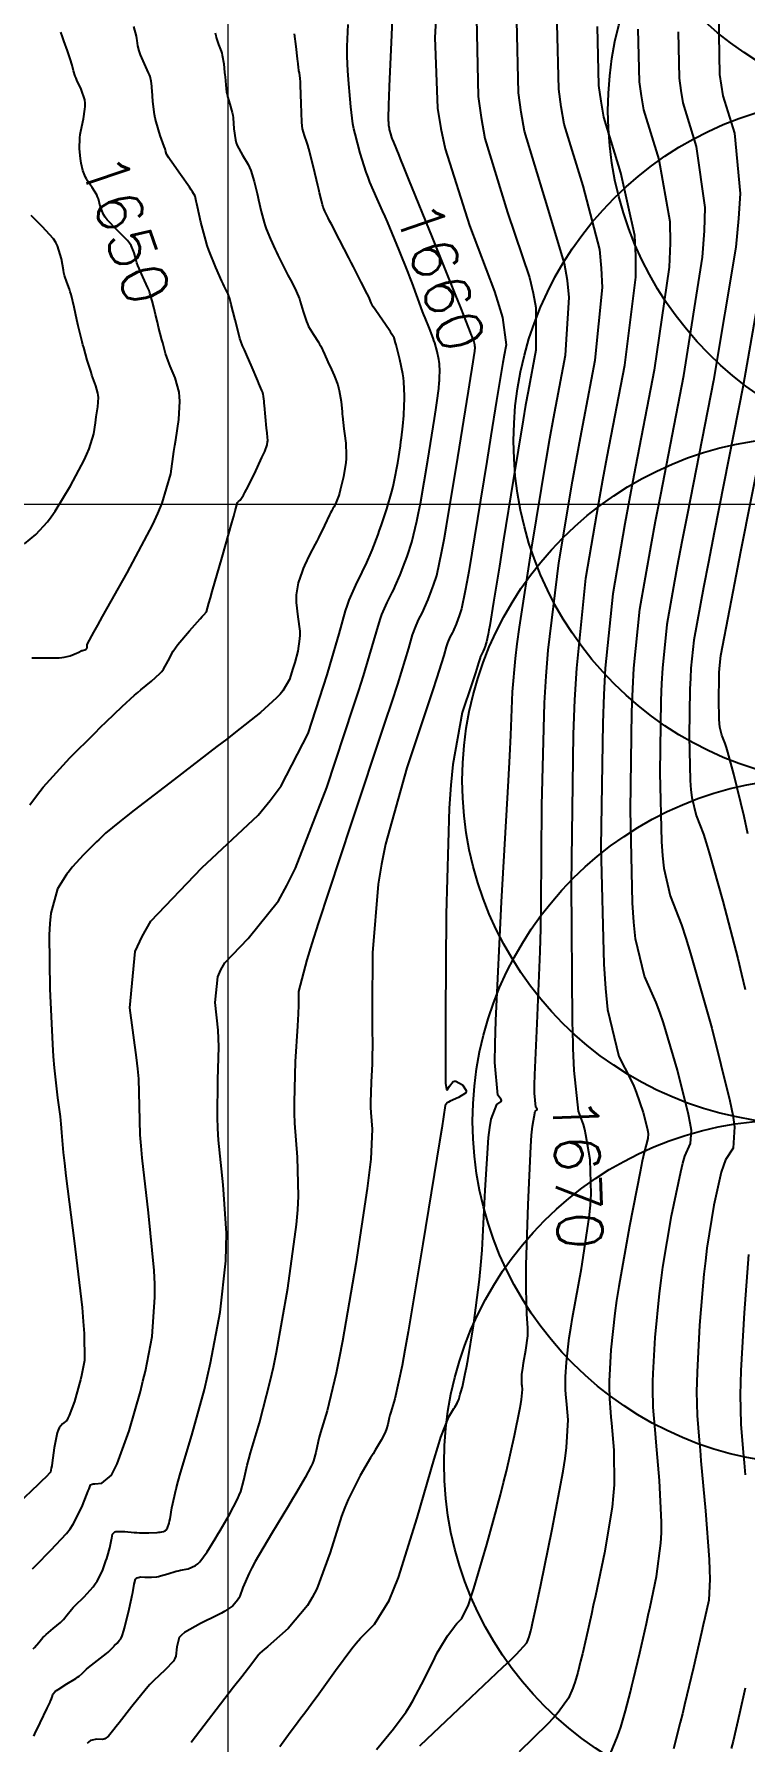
# Model space of a CAD drawing. Header units: metres. Extents: x 837117 to 838477, y 1189012 to 1191015.
# Drawn here: x 837660.1 to 837720.1, y 1189309.4 to 1189453.6 of the extents above; entities that cross this region are included whole.
import ezdxf

# ---------------------------------------------------------------- set-up
doc = ezdxf.new("R2010")
doc.units = ezdxf.units.M
doc.header["$LTSCALE"] = 0.3
for name, color, linetype in [('CIRCULOS', 60, 'Continuous'), ('COTAS 10', 1, 'Continuous'), ('COTAS INT', 252, 'Continuous')]:
    doc.layers.add(name, color=color, linetype=linetype)
doc.layers.add('COORD', color=7, linetype='Continuous', lineweight=20)
doc.styles.get("Standard").update_dxf_attribs({"font": 'simplex.shx'})

msp = doc.modelspace()

# ---------------------------------------------------------------- linework, layer by layer
at = {"layer": 'CIRCULOS'}
for centre in [(837736.287, 1189476.06), (837737.58, 1189447.088), (837729.608, 1189419.206), (837725.281, 1189390.53), (837726.152, 1189361.771), (837723.733, 1189332.872)]:
    msp.add_circle(centre, 29, dxfattribs=at)
at = {"layer": 'COORD'}
for p, q in [((837676.514, 1189013.872), (837676.514, 1191013.872)), ((837476.514, 1189413.872), (838476.514, 1189413.872))]:
    msp.add_line(p, q, dxfattribs=at)
at = {"layer": 'COTAS 10'}
for points, elevation in [([(837660.09, 1189309.843), (837660.18, 1189310.037), (837660.616, 1189310.956), (837661.218, 1189312.208), (837661.38, 1189312.545), (837661.454, 1189312.705), (837661.475, 1189312.752), (837661.496, 1189312.8), (837661.573, 1189312.983), (837661.64, 1189313.16), (837661.654, 1189313.205), (837661.668, 1189313.248), (837661.702, 1189313.388), (837661.898, 1189313.598), (837662.013, 1189313.684), (837662.154, 1189313.783), (837662.884, 1189314.243), (837663.629, 1189314.708), (837663.78, 1189314.81), (837663.906, 1189314.9), (837664.162, 1189315.128), (837664.421, 1189315.388), (837664.549, 1189315.498), (837664.703, 1189315.625), (837665.461, 1189316.223), (837666.212, 1189316.81), (837666.361, 1189316.931), (837666.485, 1189317.034), (837666.717, 1189317.255), (837666.818, 1189317.384), (837666.859, 1189317.429), (837666.905, 1189317.478), (837667.117, 1189317.688), (837667.336, 1189317.927), (837667.386, 1189317.994), (837667.431, 1189318.061), (837667.557, 1189318.307), (837667.694, 1189318.764), (837667.747, 1189318.964), (837667.807, 1189319.197), (837668.076, 1189320.302), (837668.339, 1189321.463), (837668.395, 1189321.73), (837668.445, 1189321.974), (837668.562, 1189322.659), (837668.688, 1189323.078), (837668.743, 1189323.155), (837668.806, 1189323.214), (837669.105, 1189323.285), (837669.465, 1189323.255), (837669.566, 1189323.25), (837669.667, 1189323.246), (837670.04, 1189323.246), (837670.479, 1189323.298), (837670.623, 1189323.328), (837670.776, 1189323.364), (837671.41, 1189323.55), (837672.096, 1189323.751), (837672.282, 1189323.797), (837672.466, 1189323.839), (837673.118, 1189323.955), (837673.756, 1189324.23), (837673.932, 1189324.372), (837674.108, 1189324.542), (837674.742, 1189325.395), (837675.412, 1189326.509), (837675.611, 1189326.844), (837675.816, 1189327.191), (837676.605, 1189328.54), (837677.296, 1189329.854), (837677.439, 1189330.179), (837677.561, 1189330.488), (837677.826, 1189331.46), (837678.105, 1189332.724), (837678.237, 1189333.216), (837678.391, 1189333.769), (837679.143, 1189336.281), (837680.062, 1189339.8), (837680.322, 1189340.989), (837680.584, 1189342.271), (837681.551, 1189347.676), (837682.273, 1189353.029), (837682.381, 1189354.279), (837682.45, 1189355.428), (837682.364, 1189358.737), (837682.129, 1189361.587), (837682.103, 1189362.447), (837682.093, 1189363.338), (837682.201, 1189366.808), (837682.375, 1189369.777), (837682.408, 1189370.35), (837682.434, 1189370.816), (837682.474, 1189371.602), (837682.472, 1189371.824), (837682.473, 1189371.934), (837682.473, 1189372.066), (837682.477, 1189372.719), (837683.161, 1189375.378), (837683.59, 1189376.774), (837684.124, 1189378.457), (837686.917, 1189386.916), (837689.772, 1189395.467), (837690.344, 1189397.207), (837690.822, 1189398.674), (837691.762, 1189401.707), (837692.084, 1189402.838), (837692.174, 1189403.107), (837692.263, 1189403.356), (837692.585, 1189404.094), (837692.903, 1189404.731), (837692.99, 1189404.917), (837693.077, 1189405.107), (837693.384, 1189405.824), (837693.682, 1189406.587), (837693.762, 1189406.805), (837693.841, 1189407.027), (837694.117, 1189407.853), (837694.554, 1189409.895), (837694.734, 1189410.883), (837694.939, 1189412.054), (837695.895, 1189417.809), (837696.799, 1189423.417), (837696.972, 1189424.495), (837697.112, 1189425.368), (837697.34, 1189426.806), (837697.347, 1189426.91), (837697.349, 1189426.941), (837697.351, 1189426.974), (837697.354, 1189427.101), (837697.349, 1189427.237), (837697.345, 1189427.275), (837697.339, 1189427.313), (837697.311, 1189427.453), (837697.269, 1189427.6), (837697.254, 1189427.642), (837697.239, 1189427.686), (837697.174, 1189427.852), (837697.1, 1189428.037), (837697.078, 1189428.093), (837697.056, 1189428.15), (837696.974, 1189428.373), (837696.429, 1189429.746), (837696.115, 1189430.529), (837695.73, 1189431.485), (837693.753, 1189436.393), (837691.77, 1189441.303), (837691.382, 1189442.261), (837691.063, 1189443.045), (837690.943, 1189443.338), (837690.493, 1189444.428), (837690.382, 1189444.687), (837690.352, 1189444.764), (837690.324, 1189444.841), (837690.228, 1189445.137), (837690.15, 1189445.434), (837690.133, 1189445.513), (837690.118, 1189445.589), (837690.084, 1189445.852), (837690.064, 1189446.092), (837690.059, 1189446.153), (837690.054, 1189446.213), (837690.038, 1189446.412), (837690.075, 1189447.611), (837690.103, 1189448.301), (837690.139, 1189449.146), (837690.334, 1189453.494), (837690.526, 1189457.944)], 1660), ([(837659.93, 1189400.9), (837660.17, 1189400.897), (837661.209, 1189400.883), (837662.222, 1189400.901), (837662.446, 1189400.917), (837662.644, 1189400.938), (837663.157, 1189401.055), (837663.482, 1189401.196), (837663.563, 1189401.233), (837663.641, 1189401.268), (837663.888, 1189401.386), (837664.099, 1189401.483), (837664.154, 1189401.505), (837664.207, 1189401.525), (837664.386, 1189401.58), (837664.52, 1189401.638), (837664.544, 1189401.66), (837664.563, 1189401.685), (837664.587, 1189401.795), (837664.585, 1189401.918), (837664.588, 1189401.951), (837664.592, 1189401.983), (837664.62, 1189402.091), (837665.158, 1189403.073), (837665.484, 1189403.656), (837665.887, 1189404.372), (837667.983, 1189408.082), (837670.125, 1189412.152), (837670.558, 1189413.096), (837670.922, 1189413.961), (837671.654, 1189416.423), (837671.926, 1189418.31), (837671.999, 1189418.812), (837672.071, 1189419.306), (837672.321, 1189421.014), (837672.422, 1189422.558), (837672.4, 1189422.948), (837672.356, 1189423.321), (837672.016, 1189424.535), (837671.6, 1189425.526), (837671.508, 1189425.76), (837671.426, 1189425.975), (837671.214, 1189426.605), (837671.036, 1189427.257), (837670.975, 1189427.486), (837670.909, 1189427.736), (837670.631, 1189428.814), (837670.523, 1189429.247), (837670.359, 1189429.898), (837670.297, 1189430.151), (837670.241, 1189430.384), (837670.087, 1189431.056), (837669.897, 1189431.695), (837669.817, 1189431.907), (837669.726, 1189432.134), (837669.301, 1189433.08), (837668.885, 1189434.025), (837668.799, 1189434.252), (837668.727, 1189434.463), (837668.575, 1189435.097), (837668.316, 1189435.713), (837668.176, 1189435.913), (837668.007, 1189436.124), (837667.151, 1189436.993), (837666.291, 1189437.884), (837666.119, 1189438.109), (837665.976, 1189438.326), (837665.701, 1189439.033), (837665.543, 1189439.668), (837665.475, 1189439.839), (837665.396, 1189440.008), (837665.022, 1189440.602), (837664.631, 1189441.175), (837664.541, 1189441.332), (837664.46, 1189441.488), (837664.232, 1189442.043), (837664.084, 1189442.658), (837664.052, 1189442.853), (837664.024, 1189443.057), (837663.956, 1189443.881), (837663.98, 1189444.811), (837664.01, 1189445.083), (837664.05, 1189445.361), (837664.279, 1189446.415), (837664.398, 1189447.233), (837664.431, 1189447.464), (837664.422, 1189447.739), (837664.391, 1189448.007), (837664.096, 1189448.916), (837663.729, 1189449.681), (837663.652, 1189449.857), (837663.586, 1189450.017), (837663.44, 1189450.469), (837663.315, 1189450.942), (837663.262, 1189451.116), (837663.202, 1189451.31), (837662.92, 1189452.164), (837662.635, 1189452.997), (837662.573, 1189453.177), (837662.518, 1189453.335), (837662.38, 1189453.723)], 1650), ([(837692.682, 1189309.028), (837693.297, 1189309.609), (837696.498, 1189312.612), (837699.716, 1189315.654), (837700.341, 1189316.258), (837700.85, 1189316.76), (837701.73, 1189317.713), (837701.846, 1189317.993), (837701.874, 1189318.07), (837701.9, 1189318.146), (837701.983, 1189318.422), (837702.062, 1189318.736), (837702.087, 1189318.838), (837702.113, 1189318.945), (837702.218, 1189319.386), (837702.54, 1189320.893), (837702.704, 1189321.673), (837702.9, 1189322.61), (837703.875, 1189327.305), (837704.802, 1189332.203), (837704.968, 1189333.268), (837705.093, 1189334.207), (837705.217, 1189336.546), (837705.102, 1189337.85), (837705.076, 1189338.137), (837705.054, 1189338.391), (837704.998, 1189339.039), (837704.985, 1189339.668), (837704.991, 1189339.91), (837705, 1189340.181), (837705.067, 1189341.405), (837705.317, 1189343.48), (837705.443, 1189344.288), (837705.593, 1189345.197), (837706.337, 1189349.324), (837707, 1189353.643), (837707.099, 1189354.675), (837707.16, 1189355.636), (837707.076, 1189358.513), (837706.726, 1189360.609), (837706.621, 1189361.077), (837706.511, 1189361.497), (837706.083, 1189362.61), (837705.717, 1189366.039), (837705.647, 1189367.919), (837705.638, 1189368.31), (837705.59, 1189370.203), (837705.496, 1189381.813), (837705.679, 1189394.436), (837705.797, 1189397.358), (837705.943, 1189400.032), (837706.713, 1189407.62), (837707.799, 1189414.008), (837708.145, 1189415.925), (837708.511, 1189417.907), (837709.993, 1189425.602), (837710.924, 1189433.032), (837710.941, 1189434.848), (837710.855, 1189436.558), (837709.676, 1189441.859), (837708.243, 1189446.562), (837707.997, 1189447.895), (837707.816, 1189449.241), (837707.706, 1189454.212)], 1670), ([(837720.403, 1189386.021), (837720.079, 1189387.497), (837719.226, 1189391.081), (837718.699, 1189392.935), (837718.581, 1189393.32), (837718.476, 1189393.648), (837718.194, 1189394.368), (837718.032, 1189395.051), (837718.001, 1189395.356), (837717.975, 1189395.711), (837717.935, 1189397.411), (837717.961, 1189399.208), (837717.978, 1189399.624), (837717.999, 1189400.005), (837718.108, 1189401.085), (837718.866, 1189405.033), (837719.295, 1189407.222), (837719.819, 1189409.886), (837722.506, 1189423.463)], 1680)]:
    msp.add_lwpolyline(points, dxfattribs=dict(at, elevation=elevation))
at = {"layer": 'COTAS INT'}
for points, elevation in [([(837694.252, 1189458.193), (837693.95, 1189453.291), (837694.181, 1189447.316), (837694.455, 1189445.605), (837694.819, 1189443.87), (837696.895, 1189437.399), (837698.992, 1189431.818), (837699.371, 1189430.644), (837699.662, 1189429.631), (837699.982, 1189427.313), (837699.798, 1189426.324), (837699.791, 1189426.288), (837699.704, 1189425.824), (837699.618, 1189425.334), (837699.528, 1189424.809), (837699.168, 1189422.63), (837698.687, 1189419.639), (837698.338, 1189417.475), (837697.56, 1189412.651), (837696.823, 1189408.191), (837696.667, 1189407.293), (837696.533, 1189406.541), (837696.222, 1189405.044), (837696.045, 1189404.513), (837695.994, 1189404.371), (837695.942, 1189404.23), (837695.751, 1189403.74), (837695.554, 1189403.279), (837695.498, 1189403.158), (837695.442, 1189403.039), (837695.238, 1189402.629), (837695.031, 1189402.155), (837694.974, 1189401.995), (837694.916, 1189401.823), (837694.709, 1189401.096), (837694.106, 1189399.149), (837693.799, 1189398.206), (837693.431, 1189397.089), (837691.598, 1189391.597), (837689.797, 1189385.169), (837689.45, 1189383.461), (837689.169, 1189381.784), (837688.7, 1189375.988), (837688.673, 1189371.375), (837688.67, 1189370.444), (837688.669, 1189369.664), (837688.68, 1189368.096), (837688.678, 1189367.271), (837688.669, 1189366.959), (837688.655, 1189366.611), (837688.574, 1189365.049), (837688.522, 1189363.348), (837688.526, 1189362.912), (837688.539, 1189362.49), (837688.654, 1189361.093), (837688.547, 1189358.558), (837688.419, 1189357.42), (837688.249, 1189356.092), (837687.283, 1189349.717), (837686.154, 1189343.183), (837685.882, 1189341.754), (837685.628, 1189340.49), (837684.857, 1189337.3), (837684.311, 1189335.476), (837684.199, 1189335.074), (837684.104, 1189334.717), (837683.901, 1189333.8), (837683.709, 1189333.094), (837683.62, 1189332.87), (837683.516, 1189332.634), (837683.015, 1189331.68), (837682.21, 1189330.319), (837681.915, 1189329.827), (837681.588, 1189329.284), (837680.149, 1189326.909), (837678.782, 1189324.573), (837678.501, 1189324.055), (837678.262, 1189323.594), (837677.753, 1189322.398), (837677.48, 1189321.654), (837677.39, 1189321.479), (837677.293, 1189321.317), (837676.895, 1189320.842), (837676.207, 1189320.378), (837675.929, 1189320.223), (837675.612, 1189320.056), (837674.152, 1189319.358), (837672.806, 1189318.582), (837672.561, 1189318.367), (837672.372, 1189318.151), (837672.152, 1189317.37), (837672.089, 1189316.595), (837671.998, 1189316.383), (837671.876, 1189316.173), (837671.172, 1189315.423), (837670.188, 1189314.501), (837669.889, 1189314.181), (837669.579, 1189313.834), (837668.366, 1189312.347), (837667.282, 1189310.946), (837667.053, 1189310.653), (837666.855, 1189310.402), (837666.399, 1189309.836), (837666.092, 1189309.616), (837665.988, 1189309.583), (837665.876, 1189309.562), (837665.406, 1189309.585), (837664.886, 1189309.469), (837664.744, 1189309.361), (837664.602, 1189309.219)], 1662), ([(837717.979, 1189457.779), (837717.936, 1189453.514), (837718.011, 1189450.17), (837718.132, 1189449.265), (837718.298, 1189448.368), (837719.261, 1189445.205), (837719.752, 1189440.113), (837719.619, 1189438.001), (837719.37, 1189435.584), (837717.501, 1189424.319), (837715.296, 1189413.094), (837714.835, 1189410.703), (837714.439, 1189408.623), (837713.55, 1189403.699), (837713.176, 1189400.016), (837713.105, 1189398.718), (837713.048, 1189397.299), (837712.96, 1189391.172), (837713.097, 1189385.374), (837713.183, 1189384.164), (837713.289, 1189383.125), (837713.844, 1189380.798), (837714.801, 1189378.348), (837715.161, 1189377.232), (837715.562, 1189375.926), (837717.352, 1189369.626), (837718.881, 1189363.486), (837719.117, 1189362.279), (837719.272, 1189361.287), (837719.156, 1189359.489), (837718.512, 1189358.505), (837718.334, 1189358.026), (837718.156, 1189357.459), (837717.517, 1189354.664), (837716.947, 1189351.055), (837716.812, 1189349.974), (837716.688, 1189348.857), (837716.326, 1189344.527), (837716.112, 1189340.583), (837716.082, 1189339.709), (837716.064, 1189338.93), (837716.103, 1189336.904), (837716.285, 1189334.815), (837716.357, 1189333.997), (837716.439, 1189333.073), (837716.811, 1189328.87), (837717.118, 1189324.741), (837717.159, 1189323.864), (837717.179, 1189323.103), (837717.092, 1189321.317), (837716.763, 1189319.817), (837716.631, 1189319.236), (837716.482, 1189318.583), (837715.795, 1189315.625), (837715.05, 1189312.488), (837714.865, 1189311.721), (837714.688, 1189310.999), (837714.122, 1189308.759)], 1676), ([(837697.476, 1189454.91), (837697.622, 1189448.311), (837697.862, 1189446.525), (837698.189, 1189444.756), (837700.09, 1189438.514), (837701.958, 1189433.003), (837702.263, 1189431.695), (837702.477, 1189430.481), (837702.485, 1189426.886), (837701.832, 1189423.385), (837701.629, 1189422.231), (837701.417, 1189420.997), (837700.572, 1189415.873), (837699.767, 1189410.864), (837699.408, 1189408.637), (837698.919, 1189405.603), (837698.593, 1189403.628), (837698.524, 1189403.23), (837698.464, 1189402.897), (837698.327, 1189402.234), (837698.248, 1189401.999), (837698.226, 1189401.936), (837698.203, 1189401.874), (837698.118, 1189401.656), (837698.031, 1189401.452), (837697.981, 1189401.346), (837697.891, 1189401.164), (837697.799, 1189400.955), (837697.774, 1189400.884), (837697.748, 1189400.807), (837697.657, 1189400.486), (837697.389, 1189399.623), (837697.254, 1189399.205), (837697.091, 1189398.711), (837696.279, 1189396.279), (837695.47, 1189391.881), (837695.31, 1189390.148), (837695.176, 1189388.19), (837694.924, 1189379.256), (837694.871, 1189370.743), (837694.864, 1189369.05), (837694.86, 1189367.646), (837694.871, 1189364.974), (837694.941, 1189364.455), (837694.974, 1189364.408), (837695.013, 1189364.403), (837695.204, 1189364.733), (837695.509, 1189365.116), (837695.621, 1189365.145), (837695.744, 1189365.14), (837696.287, 1189364.842), (837696.614, 1189364.362), (837696.601, 1189364.242), (837696.543, 1189364.128), (837695.96, 1189363.762), (837695.254, 1189363.457), (837695.118, 1189363.381), (837695.009, 1189363.309), (837694.831, 1189363.08), (837694.539, 1189361.166), (837694.358, 1189360.032), (837694.133, 1189358.635), (837692.957, 1189351.409), (837691.703, 1189343.966), (837691.429, 1189342.432), (837691.186, 1189341.127), (837690.571, 1189338.319), (837690.232, 1189337.183), (837690.162, 1189336.933), (837690.102, 1189336.711), (837689.976, 1189336.139), (837689.856, 1189335.7), (837689.801, 1189335.561), (837689.737, 1189335.414), (837689.424, 1189334.82), (837688.923, 1189333.972), (837688.739, 1189333.666), (837688.536, 1189333.328), (837687.64, 1189331.849), (837686.629, 1189329.825), (837686.353, 1189329.144), (837686.079, 1189328.411), (837685.106, 1189325.328), (837683.978, 1189322.261), (837683.607, 1189321.538), (837683.21, 1189320.87), (837681.565, 1189318.911), (837680.099, 1189317.617), (837679.815, 1189317.369), (837679.584, 1189317.168), (837679.189, 1189316.836), (837679.15, 1189316.813), (837679.143, 1189316.807), (837679.137, 1189316.801), (837679.131, 1189316.778), (837679.129, 1189316.755), (837679.123, 1189316.743), (837679.102, 1189316.721), (837678.207, 1189315.57), (837677.652, 1189314.852), (837676.964, 1189313.961), (837673.369, 1189309.301)], 1664), ([(837680.864, 1189308.95), (837681.739, 1189310.176), (837682.267, 1189310.883), (837682.411, 1189311.074), (837682.554, 1189311.262), (837683.062, 1189311.925), (837683.751, 1189312.851), (837684.007, 1189313.205), (837684.293, 1189313.602), (837685.562, 1189315.39), (837686.953, 1189317.246), (837687.316, 1189317.686), (837687.669, 1189318.095), (837688.861, 1189319.301), (837690.099, 1189321.282), (837690.481, 1189322.178), (837690.879, 1189323.224), (837692.459, 1189328.259), (837693.896, 1189333.228), (837694.205, 1189334.233), (837694.476, 1189335.078), (837695.131, 1189336.789), (837695.484, 1189337.372), (837695.564, 1189337.505), (837695.636, 1189337.625), (837695.834, 1189337.959), (837695.957, 1189338.193), (837695.982, 1189338.251), (837696.004, 1189338.306), (837696.051, 1189338.479), (837696.101, 1189338.704), (837696.124, 1189338.792), (837696.152, 1189338.89), (837696.286, 1189339.338), (837696.528, 1189340.444), (837696.623, 1189340.958), (837696.732, 1189341.562), (837697.226, 1189344.495), (837697.728, 1189348.393), (837697.842, 1189349.606), (837697.945, 1189350.877), (837698.223, 1189355.952), (837698.498, 1189360.378), (837698.599, 1189361.241), (837698.71, 1189361.946), (837699.201, 1189363.182), (837699.555, 1189363.431), (837699.58, 1189363.514), (837699.574, 1189363.603), (837699.29, 1189363.972), (837699.037, 1189366.721), (837699.052, 1189368.309), (837699.102, 1189370.257), (837699.588, 1189380.278), (837700.17, 1189390.521), (837700.281, 1189392.608), (837700.37, 1189394.371), (837700.511, 1189398.031), (837700.763, 1189400.84), (837700.922, 1189402.066), (837701.119, 1189403.486), (837702.155, 1189410.234), (837703.373, 1189417.598), (837703.685, 1189419.407), (837703.987, 1189421.116), (837704.987, 1189426.458), (837705.293, 1189431.332), (837705.156, 1189432.746), (837704.924, 1189434.188), (837703.285, 1189439.629), (837701.54, 1189445.358), (837701.24, 1189446.981), (837701.02, 1189448.621), (837700.886, 1189454.677)], 1666), ([(837689.023, 1189308.706), (837690.464, 1189310.445), (837691.545, 1189311.884), (837691.832, 1189312.332), (837692.114, 1189312.801), (837693.085, 1189314.675), (837693.95, 1189316.455), (837694.165, 1189316.864), (837694.369, 1189317.238), (837695.016, 1189318.29), (837695.554, 1189319.013), (837695.689, 1189319.18), (837695.819, 1189319.333), (837696.238, 1189319.764), (837696.795, 1189320.93), (837697.012, 1189321.545), (837697.256, 1189322.288), (837698.362, 1189326.027), (837699.501, 1189330.218), (837699.765, 1189331.245), (837700.007, 1189332.214), (837700.699, 1189335.232), (837701.132, 1189337.432), (837701.211, 1189337.885), (837701.274, 1189338.272), (837701.353, 1189339.105), (837701.323, 1189339.443), (837701.316, 1189339.517), (837701.31, 1189339.583), (837701.296, 1189339.751), (837701.293, 1189339.914), (837701.294, 1189339.977), (837701.296, 1189340.047), (837701.314, 1189340.364), (837701.379, 1189340.902), (837701.411, 1189341.112), (837701.45, 1189341.347), (837701.643, 1189342.417), (837701.801, 1189343.641), (837701.818, 1189343.974), (837701.823, 1189344.305), (837701.743, 1189345.479), (837701.663, 1189347.6), (837701.667, 1189348.528), (837701.684, 1189349.604), (837701.838, 1189354.721), (837702.07, 1189359.63), (837702.135, 1189360.575), (837702.201, 1189361.339), (837702.441, 1189362.603), (837702.594, 1189362.711), (837702.605, 1189362.747), (837702.603, 1189362.785), (837702.48, 1189362.945), (837702.37, 1189364.137), (837702.376, 1189364.825), (837702.398, 1189365.669), (837702.609, 1189370.013), (837702.86, 1189376.096), (837702.908, 1189378.037), (837702.946, 1189380.089), (837703.004, 1189388.427), (837703.221, 1189397.085), (837703.359, 1189399.338), (837703.531, 1189401.53), (837704.434, 1189408.927), (837705.586, 1189415.803), (837705.915, 1189417.666), (837706.249, 1189419.512), (837707.49, 1189426.03), (837708.108, 1189432.182), (837708.049, 1189433.797), (837707.889, 1189435.373), (837706.481, 1189440.744), (837704.892, 1189445.96), (837704.619, 1189447.438), (837704.418, 1189448.931), (837704.296, 1189454.444)], 1668), ([(837675.417, 1189453.663), (837675.454, 1189453.463), (837675.496, 1189453.274), (837675.699, 1189452.692), (837675.911, 1189452.136), (837675.959, 1189451.964), (837676.003, 1189451.785), (837676.122, 1189451.071), (837676.203, 1189450.333), (837676.222, 1189450.138), (837676.24, 1189449.947), (837676.291, 1189449.294), (837676.372, 1189448.662), (837676.408, 1189448.485), (837676.449, 1189448.307), (837676.649, 1189447.658), (837676.844, 1189446.939), (837676.883, 1189446.718), (837676.916, 1189446.487), (837676.982, 1189445.57), (837677.108, 1189444.633), (837677.179, 1189444.389), (837677.266, 1189444.152), (837677.711, 1189443.349), (837678.197, 1189442.544), (837678.31, 1189442.305), (837678.413, 1189442.058), (837678.71, 1189441.11), (837678.943, 1189440.12), (837679.006, 1189439.847), (837679.068, 1189439.575), (837679.288, 1189438.598), (837679.539, 1189437.645), (837679.62, 1189437.389), (837679.707, 1189437.135), (837680.064, 1189436.246), (837680.465, 1189435.379), (837680.58, 1189435.14), (837680.696, 1189434.901), (837681.13, 1189434.041), (837681.553, 1189433.224), (837681.662, 1189433.012), (837681.769, 1189432.806), (837682.126, 1189432.114), (837682.44, 1189431.415), (837682.52, 1189431.206), (837682.595, 1189430.989), (837682.841, 1189430.147), (837683.109, 1189429.308), (837683.199, 1189429.093), (837683.296, 1189428.886), (837683.703, 1189428.199), (837684.121, 1189427.558), (837684.225, 1189427.38), (837684.323, 1189427.201), (837684.635, 1189426.552), (837684.93, 1189425.878), (837685.017, 1189425.684), (837685.107, 1189425.486), (837685.452, 1189424.746), (837685.762, 1189423.944), (837685.829, 1189423.708), (837685.889, 1189423.466), (837686.037, 1189422.54), (837686.124, 1189421.68), (837686.144, 1189421.479), (837686.162, 1189421.294), (837686.214, 1189420.759), (837686.272, 1189420.23), (837686.294, 1189420.048), (837686.319, 1189419.851), (837686.431, 1189419.011), (837686.479, 1189418.003), (837686.464, 1189417.7), (837686.436, 1189417.386), (837686.233, 1189416.167), (837685.968, 1189415.058), (837685.902, 1189414.813), (837685.838, 1189414.595), (837685.635, 1189414.036), (837685.479, 1189413.722), (837685.446, 1189413.66), (837685.418, 1189413.608), (837685.351, 1189413.507), (837685.219, 1189413.268), (837685.149, 1189413.129), (837685.065, 1189412.958), (837684.64, 1189412.075), (837684.131, 1189411.029), (837683.993, 1189410.755), (837683.858, 1189410.488), (837683.379, 1189409.58), (837682.948, 1189408.695), (837682.842, 1189408.443), (837682.742, 1189408.187), (837682.427, 1189407.235), (837682.253, 1189406.201), (837682.241, 1189405.894), (837682.245, 1189405.577), (837682.391, 1189404.358), (837682.542, 1189403.136), (837682.549, 1189402.818), (837682.541, 1189402.509), (837682.387, 1189401.467), (837682.125, 1189400.503), (837682.049, 1189400.242), (837681.972, 1189399.985), (837681.683, 1189399.079), (837681.127, 1189398.112), (837680.881, 1189397.815), (837680.595, 1189397.505), (837679.234, 1189396.284), (837677.131, 1189394.624), (837676.379, 1189394.038), (837675.552, 1189393.398), (837671.951, 1189390.628), (837668.575, 1189388.028), (837667.891, 1189387.494), (837667.315, 1189387.041), (837666.14, 1189386.079), (837665.57, 1189385.534), (837665.376, 1189385.344), (837665.166, 1189385.138), (837664.275, 1189384.252), (837663.333, 1189383.206), (837663.091, 1189382.899), (837662.856, 1189382.584), (837662.076, 1189381.382), (837661.533, 1189379.325), (837661.448, 1189378.471), (837661.392, 1189377.494), (837661.426, 1189372.936), (837661.659, 1189368.264), (837661.729, 1189367.214), (837661.801, 1189366.27), (837662.077, 1189363.74), (837662.304, 1189362.17), (837662.346, 1189361.832), (837662.377, 1189361.535), (837662.412, 1189360.81), (837662.562, 1189359.132), (837662.666, 1189358.234), (837662.796, 1189357.149), (837663.494, 1189351.667), (837664.158, 1189346.035), (837664.267, 1189344.856), (837664.345, 1189343.842), (837664.356, 1189341.551), (837664.106, 1189340.284), (837664.019, 1189339.914), (837663.924, 1189339.537), (837663.515, 1189338.105), (837663.081, 1189336.909), (837662.971, 1189336.68), (837662.865, 1189336.495), (837662.516, 1189336.194), (837662.213, 1189335.878), (837662.136, 1189335.683), (837662.062, 1189335.442), (837661.817, 1189334.186), (837661.631, 1189332.92), (837661.594, 1189332.673), (837661.562, 1189332.472), (837661.499, 1189332.117), (837661.062, 1189331.671), (837660.795, 1189331.411), (837660.464, 1189331.092), (837658.742, 1189329.447)], 1654), ([(837659.756, 1189388.493), (837660.311, 1189389.239), (837660.886, 1189389.968), (837663.118, 1189392.446), (837665.229, 1189394.546), (837665.727, 1189395.035), (837666.187, 1189395.485), (837667.538, 1189396.776), (837668.592, 1189397.731), (837668.865, 1189397.968), (837669.13, 1189398.194), (837670.019, 1189398.911), (837670.743, 1189399.566), (837670.904, 1189399.752), (837671.048, 1189399.941), (837671.424, 1189400.641), (837671.86, 1189401.462), (837672.042, 1189401.727), (837672.25, 1189402.009), (837673.222, 1189403.162), (837674.142, 1189404.177), (837674.318, 1189404.372), (837674.459, 1189404.53), (837674.681, 1189404.788), (837674.879, 1189405.505), (837675.005, 1189405.952), (837675.163, 1189406.507), (837675.987, 1189409.409), (837676.813, 1189412.309), (837676.971, 1189412.863), (837677.098, 1189413.309), (837677.3, 1189414.018), (837677.303, 1189414.022), (837677.303, 1189414.024), (837677.304, 1189414.025), (837677.307, 1189414.03), (837677.34, 1189414.061), (837677.36, 1189414.078), (837677.385, 1189414.1), (837677.515, 1189414.209), (837677.797, 1189414.633), (837677.918, 1189414.853), (837678.057, 1189415.117), (837678.714, 1189416.443), (837679.352, 1189417.799), (837679.479, 1189418.082), (837679.585, 1189418.326), (837679.789, 1189418.875), (837679.835, 1189419.149), (837679.841, 1189419.219), (837679.844, 1189419.288), (837679.833, 1189419.514), (837679.789, 1189419.907), (837679.771, 1189420.08), (837679.751, 1189420.281), (837679.658, 1189421.238), (837679.566, 1189422.197), (837679.547, 1189422.398), (837679.53, 1189422.573), (837679.491, 1189422.972), (837679.457, 1189423.183), (837679.444, 1189423.239), (837679.428, 1189423.292), (837679.358, 1189423.475), (837679.18, 1189423.876), (837679.097, 1189424.067), (837679, 1189424.294), (837678.526, 1189425.402), (837678.053, 1189426.497), (837677.956, 1189426.715), (837677.874, 1189426.897), (837677.701, 1189427.245), (837677.56, 1189427.646), (837677.499, 1189427.86), (837677.427, 1189428.118), (837677.089, 1189429.425), (837676.756, 1189430.73), (837676.688, 1189430.988), (837676.63, 1189431.201), (837676.509, 1189431.596), (837676.453, 1189431.704), (837676.437, 1189431.736), (837676.42, 1189431.769), (837676.354, 1189431.897), (837676.174, 1189432.281), (837676.085, 1189432.475), (837675.979, 1189432.708), (837675.455, 1189433.869), (837674.876, 1189435.313), (837674.736, 1189435.725), (837674.603, 1189436.141), (837674.197, 1189437.687), (837673.908, 1189438.984), (837673.85, 1189439.244), (837673.801, 1189439.46), (837673.706, 1189439.883), (837673.498, 1189440.247), (837673.379, 1189440.427), (837673.233, 1189440.641), (837672.483, 1189441.7), (837671.74, 1189442.748), (837671.598, 1189442.955), (837671.484, 1189443.125), (837671.301, 1189443.442), (837671.218, 1189443.731), (837671.167, 1189443.885), (837671.103, 1189444.071), (837670.768, 1189445.01), (837670.419, 1189446.147), (837670.346, 1189446.459), (837670.283, 1189446.769), (837670.142, 1189447.876), (837670.076, 1189448.809), (837670.061, 1189449.009), (837670.047, 1189449.184), (837670.008, 1189449.607), (837669.902, 1189449.985), (837669.846, 1189450.132), (837669.778, 1189450.298), (837669.437, 1189451.05), (837669.099, 1189451.815), (837669.033, 1189451.988), (837668.979, 1189452.146), (837668.884, 1189452.578), (837668.821, 1189453.026), (837668.788, 1189453.194), (837668.747, 1189453.38), (837668.541, 1189454.212)], 1652), ([(837659.965, 1189323.957), (837660.245, 1189324.254), (837661.534, 1189325.527), (837662.852, 1189326.957), (837663.151, 1189327.351), (837663.421, 1189327.746), (837664.154, 1189329.166), (837664.595, 1189330.318), (837664.68, 1189330.544), (837664.748, 1189330.729), (837664.863, 1189331.061), (837665.017, 1189331.121), (837665.11, 1189331.135), (837665.226, 1189331.148), (837665.827, 1189331.185), (837666.635, 1189331.883), (837666.881, 1189332.312), (837667.136, 1189332.843), (837668.139, 1189335.612), (837669.087, 1189338.927), (837669.307, 1189339.801), (837669.509, 1189340.657), (837670.088, 1189343.593), (837670.321, 1189346.904), (837670.305, 1189347.997), (837670.255, 1189349.166), (837669.784, 1189354.023), (837669.242, 1189358.662), (837669.148, 1189359.693), (837669.077, 1189360.615), (837669.021, 1189363.028), (837668.954, 1189365.336), (837668.876, 1189366.19), (837668.772, 1189367.139), (837668.182, 1189371.342), (837668.657, 1189376.085), (837669.224, 1189377.373), (837669.98, 1189378.651), (837674.285, 1189383.174), (837679.029, 1189387.622), (837680.063, 1189388.852), (837680.975, 1189390.081), (837683.257, 1189394.517), (837684.563, 1189398.502), (837684.86, 1189399.449), (837685.129, 1189400.327), (837685.866, 1189402.929), (837686.42, 1189404.869), (837686.573, 1189405.33), (837686.726, 1189405.757), (837687.279, 1189407.023), (837687.825, 1189408.117), (837687.974, 1189408.435), (837688.123, 1189408.761), (837688.651, 1189409.991), (837689.161, 1189411.3), (837689.298, 1189411.675), (837689.434, 1189412.055), (837689.908, 1189413.473), (837690.331, 1189414.953), (837690.433, 1189415.373), (837690.53, 1189415.797), (837690.828, 1189417.363), (837691.05, 1189418.808), (837691.1, 1189419.156), (837691.144, 1189419.481), (837691.259, 1189420.466), (837691.328, 1189421.369), (837691.343, 1189421.642), (837691.355, 1189421.925), (837691.385, 1189423.031), (837691.339, 1189424.213), (837691.304, 1189424.544), (837691.259, 1189424.876), (837691.014, 1189426.089), (837690.749, 1189427.112), (837690.691, 1189427.324), (837690.64, 1189427.506), (837690.511, 1189427.909), (837690.309, 1189428.262), (837690.211, 1189428.413), (837690.095, 1189428.587), (837689.526, 1189429.406), (837688.965, 1189430.22), (837688.854, 1189430.39), (837688.762, 1189430.537), (837688.592, 1189430.869), (837688.435, 1189431.248), (837688.351, 1189431.423), (837688.251, 1189431.63), (837687.743, 1189432.632), (837687.084, 1189433.909), (837686.888, 1189434.288), (837686.686, 1189434.679), (837685.906, 1189436.186), (837685.218, 1189437.521), (837685.074, 1189437.804), (837684.951, 1189438.049), (837684.672, 1189438.622), (837684.537, 1189438.958), (837684.505, 1189439.053), (837684.474, 1189439.15), (837684.38, 1189439.509), (837684.228, 1189440.166), (837684.161, 1189440.45), (837684.084, 1189440.779), (837683.715, 1189442.337), (837683.329, 1189443.87), (837683.24, 1189444.182), (837683.16, 1189444.447), (837682.938, 1189444.998), (837682.792, 1189445.555), (837682.761, 1189445.824), (837682.733, 1189446.141), (837682.663, 1189447.699), (837682.615, 1189449.242), (837682.6, 1189449.551), (837682.586, 1189449.807), (837682.529, 1189450.306), (837682.48, 1189450.467), (837682.47, 1189450.511), (837682.461, 1189450.555), (837682.441, 1189450.712), (837682.403, 1189451.086), (837682.383, 1189451.267), (837682.359, 1189451.481), (837682.236, 1189452.534), (837682.103, 1189453.584)], 1656), ([(837660.029, 1189317.209), (837660.154, 1189317.322), (837660.501, 1189317.729), (837660.85, 1189318.16), (837660.976, 1189318.289), (837661.116, 1189318.421), (837661.728, 1189318.931), (837662.334, 1189319.433), (837662.469, 1189319.56), (837662.591, 1189319.682), (837662.912, 1189320.079), (837663.268, 1189320.534), (837663.412, 1189320.693), (837663.575, 1189320.866), (837664.326, 1189321.608), (837665.097, 1189322.45), (837665.274, 1189322.687), (837665.434, 1189322.924), (837665.877, 1189323.793), (837666.179, 1189324.625), (837666.249, 1189324.838), (837666.314, 1189325.045), (837666.502, 1189325.733), (837666.631, 1189326.3), (837666.659, 1189326.431), (837666.683, 1189326.55), (837666.74, 1189326.884), (837666.919, 1189327.076), (837667.02, 1189327.105), (837667.144, 1189327.123), (837667.774, 1189327.103), (837668.559, 1189327.035), (837668.779, 1189327.024), (837669.001, 1189327.016), (837669.814, 1189327.016), (837670.502, 1189327.042), (837670.646, 1189327.05), (837670.768, 1189327.06), (837671.041, 1189327.101), (837671.177, 1189327.18), (837671.214, 1189327.214), (837671.251, 1189327.253), (837671.38, 1189327.438), (837671.514, 1189327.829), (837671.554, 1189327.998), (837671.595, 1189328.194), (837671.751, 1189329.12), (837672.107, 1189330.73), (837672.274, 1189331.357), (837672.471, 1189332.062), (837673.429, 1189335.262), (837674.496, 1189339.11), (837674.761, 1189340.224), (837675.014, 1189341.359), (837675.819, 1189345.634), (837676.297, 1189349.967), (837676.343, 1189351.138), (837676.352, 1189352.297), (837676.074, 1189356.38), (837675.689, 1189360.175), (837675.63, 1189361.152), (837675.592, 1189362.098), (837675.63, 1189365.246), (837675.703, 1189368.041), (837675.687, 1189368.762), (837675.656, 1189369.461), (837675.413, 1189371.799), (837675.629, 1189373.957), (837675.887, 1189374.543), (837676.231, 1189375.124), (837678.189, 1189377.183), (837680.741, 1189380.373), (837681.458, 1189381.669), (837682.181, 1189383.143), (837684.83, 1189389.954), (837687.073, 1189396.702), (837687.538, 1189398.137), (837687.936, 1189399.383), (837688.814, 1189402.318), (837689.252, 1189403.854), (837689.373, 1189404.218), (837689.495, 1189404.556), (837689.932, 1189405.559), (837690.364, 1189406.424), (837690.482, 1189406.676), (837690.6, 1189406.934), (837691.017, 1189407.907), (837691.422, 1189408.944), (837691.53, 1189409.24), (837691.637, 1189409.541), (837692.013, 1189410.663), (837692.442, 1189412.424), (837692.584, 1189413.128), (837692.735, 1189413.925), (837693.361, 1189417.586), (837693.925, 1189421.112), (837694.036, 1189421.826), (837694.128, 1189422.424), (837694.299, 1189423.636), (837694.338, 1189424.139), (837694.346, 1189424.292), (837694.353, 1189424.449), (837694.358, 1189424.615), (837694.37, 1189425.066), (837694.344, 1189425.725), (837694.324, 1189425.909), (837694.299, 1189426.095), (837694.163, 1189426.771), (837693.956, 1189427.482), (837693.886, 1189427.69), (837693.812, 1189427.902), (837693.498, 1189428.707), (837693.137, 1189429.603), (837693.033, 1189429.872), (837692.927, 1189430.15), (837692.528, 1189431.233), (837692.036, 1189432.554), (837691.87, 1189432.983), (837691.693, 1189433.439), (837690.946, 1189435.315), (837690.156, 1189437.232), (837689.951, 1189437.714), (837689.752, 1189438.175), (837689.543, 1189438.64), (837689.082, 1189439.663), (837688.477, 1189441.076), (837688.319, 1189441.49), (837688.164, 1189441.914), (837687.639, 1189443.526), (837687.215, 1189445.142), (837687.124, 1189445.569), (837687.045, 1189445.987), (837686.856, 1189447.419), (837686.749, 1189448.721), (837686.722, 1189449.057), (837686.696, 1189449.382), (837686.609, 1189450.465), (837686.563, 1189451.682), (837686.562, 1189452.092), (837686.566, 1189452.534), (837686.627, 1189454.39)], 1658), ([(837711.116, 1189453.979), (837711.214, 1189449.55), (837711.375, 1189448.351), (837711.595, 1189447.164), (837712.871, 1189442.974), (837713.821, 1189437.743), (837713.834, 1189435.899), (837713.739, 1189433.883), (837712.496, 1189425.174), (837710.772, 1189416.303), (837710.375, 1189414.185), (837710.013, 1189412.213), (837708.992, 1189406.313), (837708.354, 1189400.027), (837708.233, 1189397.811), (837708.136, 1189395.39), (837707.984, 1189384.933), (837708.219, 1189375.038), (837708.365, 1189372.973), (837708.546, 1189371.199), (837709.493, 1189367.227), (837710.526, 1189365.245), (837710.762, 1189364.726), (837710.976, 1189364.219), (837711.566, 1189362.498), (837711.898, 1189361.164), (837711.949, 1189360.902), (837711.983, 1189360.687), (837711.958, 1189360.296), (837711.633, 1189359.107), (837711.479, 1189358.388), (837711.296, 1189357.501), (837710.401, 1189352.889), (837709.502, 1189347.811), (837709.317, 1189346.63), (837709.159, 1189345.546), (837708.82, 1189342.446), (837708.704, 1189340.315), (837708.688, 1189339.843), (837708.678, 1189339.422), (837708.699, 1189338.327), (837708.798, 1189337.199), (837708.837, 1189336.757), (837708.881, 1189336.258), (837709.082, 1189333.987), (837709.102, 1189331.052), (837709.031, 1189330.134), (837708.928, 1189329.17), (837708.281, 1189325.309), (837707.521, 1189321.679), (837707.346, 1189320.86), (837707.188, 1189320.123), (837706.743, 1189318.132), (837706.426, 1189316.793), (837706.346, 1189316.466), (837706.271, 1189316.157), (837706.029, 1189315.201), (837705.779, 1189314.364), (837705.698, 1189314.13), (837705.612, 1189313.896), (837705.259, 1189313.045), (837704.386, 1189311.831), (837703.972, 1189311.367), (837703.483, 1189310.849), (837701.094, 1189308.518)], 1672), ([(837708.789, 1189308.378), (837709.379, 1189309.8), (837709.522, 1189310.191), (837709.657, 1189310.581), (837710.075, 1189311.98), (837710.479, 1189313.578), (837710.605, 1189314.093), (837710.738, 1189314.64), (837711.269, 1189316.879), (837711.835, 1189319.353), (837711.989, 1189320.048), (837712.142, 1189320.748), (837712.687, 1189323.313), (837713.054, 1189326.137), (837713.095, 1189326.999), (837713.11, 1189327.896), (837712.947, 1189331.429), (837712.66, 1189334.666), (837712.597, 1189335.377), (837712.541, 1189336.007), (837712.401, 1189337.616), (837712.371, 1189339.176), (837712.385, 1189339.776), (837712.408, 1189340.449), (837712.573, 1189343.486), (837712.924, 1189347.202), (837713.065, 1189348.302), (837713.224, 1189349.433), (837713.959, 1189353.776), (837714.726, 1189357.48), (837714.906, 1189358.207), (837715.073, 1189358.806), (837715.557, 1189359.892), (837715.627, 1189360.987), (837715.533, 1189361.591), (837715.389, 1189362.325), (837714.459, 1189366.062), (837713.269, 1189370.073), (837712.961, 1189370.979), (837712.664, 1189371.797), (837711.668, 1189374.012), (837710.917, 1189377.162), (837710.774, 1189378.568), (837710.658, 1189380.206), (837710.472, 1189388.052), (837710.592, 1189396.345), (837710.669, 1189398.264), (837710.765, 1189400.021), (837711.271, 1189405.006), (837712.226, 1189410.418), (837712.605, 1189412.444), (837713.034, 1189414.699), (837714.998, 1189424.746), (837716.555, 1189434.733), (837716.727, 1189436.95), (837716.786, 1189438.928), (837716.066, 1189444.09), (837714.946, 1189447.766), (837714.754, 1189448.808), (837714.612, 1189449.86), (837714.526, 1189453.747)], 1674), ([(837659.289, 1189410.523), (837660.251, 1189411.305), (837661.252, 1189412.387), (837661.563, 1189412.806), (837661.89, 1189413.277), (837663.19, 1189415.408), (837664.341, 1189417.584), (837664.573, 1189418.082), (837664.766, 1189418.536), (837665.152, 1189419.802), (837665.288, 1189420.745), (837665.325, 1189420.996), (837665.36, 1189421.243), (837665.485, 1189422.097), (837665.536, 1189422.869), (837665.525, 1189423.064), (837665.503, 1189423.251), (837665.333, 1189423.858), (837665.075, 1189424.53), (837664.997, 1189424.758), (837664.916, 1189425.005), (837664.603, 1189426.046), (837664.309, 1189427.09), (837664.24, 1189427.338), (837664.177, 1189427.568), (837663.996, 1189428.252), (837663.829, 1189428.944), (837663.775, 1189429.179), (837663.718, 1189429.434), (837663.483, 1189430.511), (837663.234, 1189431.565), (837663.169, 1189431.805), (837663.104, 1189432.022), (837662.882, 1189432.616), (837662.683, 1189433.191), (837662.633, 1189433.395), (837662.585, 1189433.62), (837662.431, 1189434.595), (837662.097, 1189435.684), (837661.935, 1189435.98), (837661.744, 1189436.275), (837660.802, 1189437.319), (837659.872, 1189438.249)], 1648), ([(837722.186, 1189436.434), (837720.004, 1189423.891), (837717.558, 1189411.49), (837717.065, 1189408.962), (837716.652, 1189406.828), (837715.829, 1189402.392), (837715.588, 1189400.01), (837715.542, 1189399.171), (837715.505, 1189398.253), (837715.447, 1189394.291), (837715.536, 1189390.542), (837715.592, 1189389.76), (837715.66, 1189389.088), (837716.019, 1189387.583), (837716.639, 1189385.995), (837716.872, 1189385.271), (837717.132, 1189384.424), (837718.294, 1189380.336), (837719.551, 1189375.503), (837719.871, 1189374.187), (837720.179, 1189372.879)], 1678), ([(837720.453, 1189350.512), (837720.079, 1189345.568), (837719.816, 1189340.717), (837719.779, 1189339.642), (837719.757, 1189338.684), (837719.805, 1189336.192), (837720.013, 1189333.798), (837720.092, 1189332.901), (837720.18, 1189331.903)], 1678), ([(837720.183, 1189313.897), (837719.703, 1189311.735), (837719.148, 1189309.412), (837718.992, 1189308.776)], 1678)]:
    msp.add_lwpolyline(points, dxfattribs=dict(at, elevation=elevation))

# ---------------------------------------------------------------- texts
at = {"layer": 'COTAS 10', "char_height": 3.8, "attachment_point": 7}
for s, insert, rotation in [('1650', (837663.955, 1189442.639, 1650), 288.8125), ('1660', (837690.545, 1189438.645, 1660), 288.95227), ('1670', (837703.901, 1189363.843, 1670), 272.11962)]:
    msp.add_mtext(s, dxfattribs=dict(at, insert=insert, rotation=rotation))

doc.saveas('drawing.dxf')
